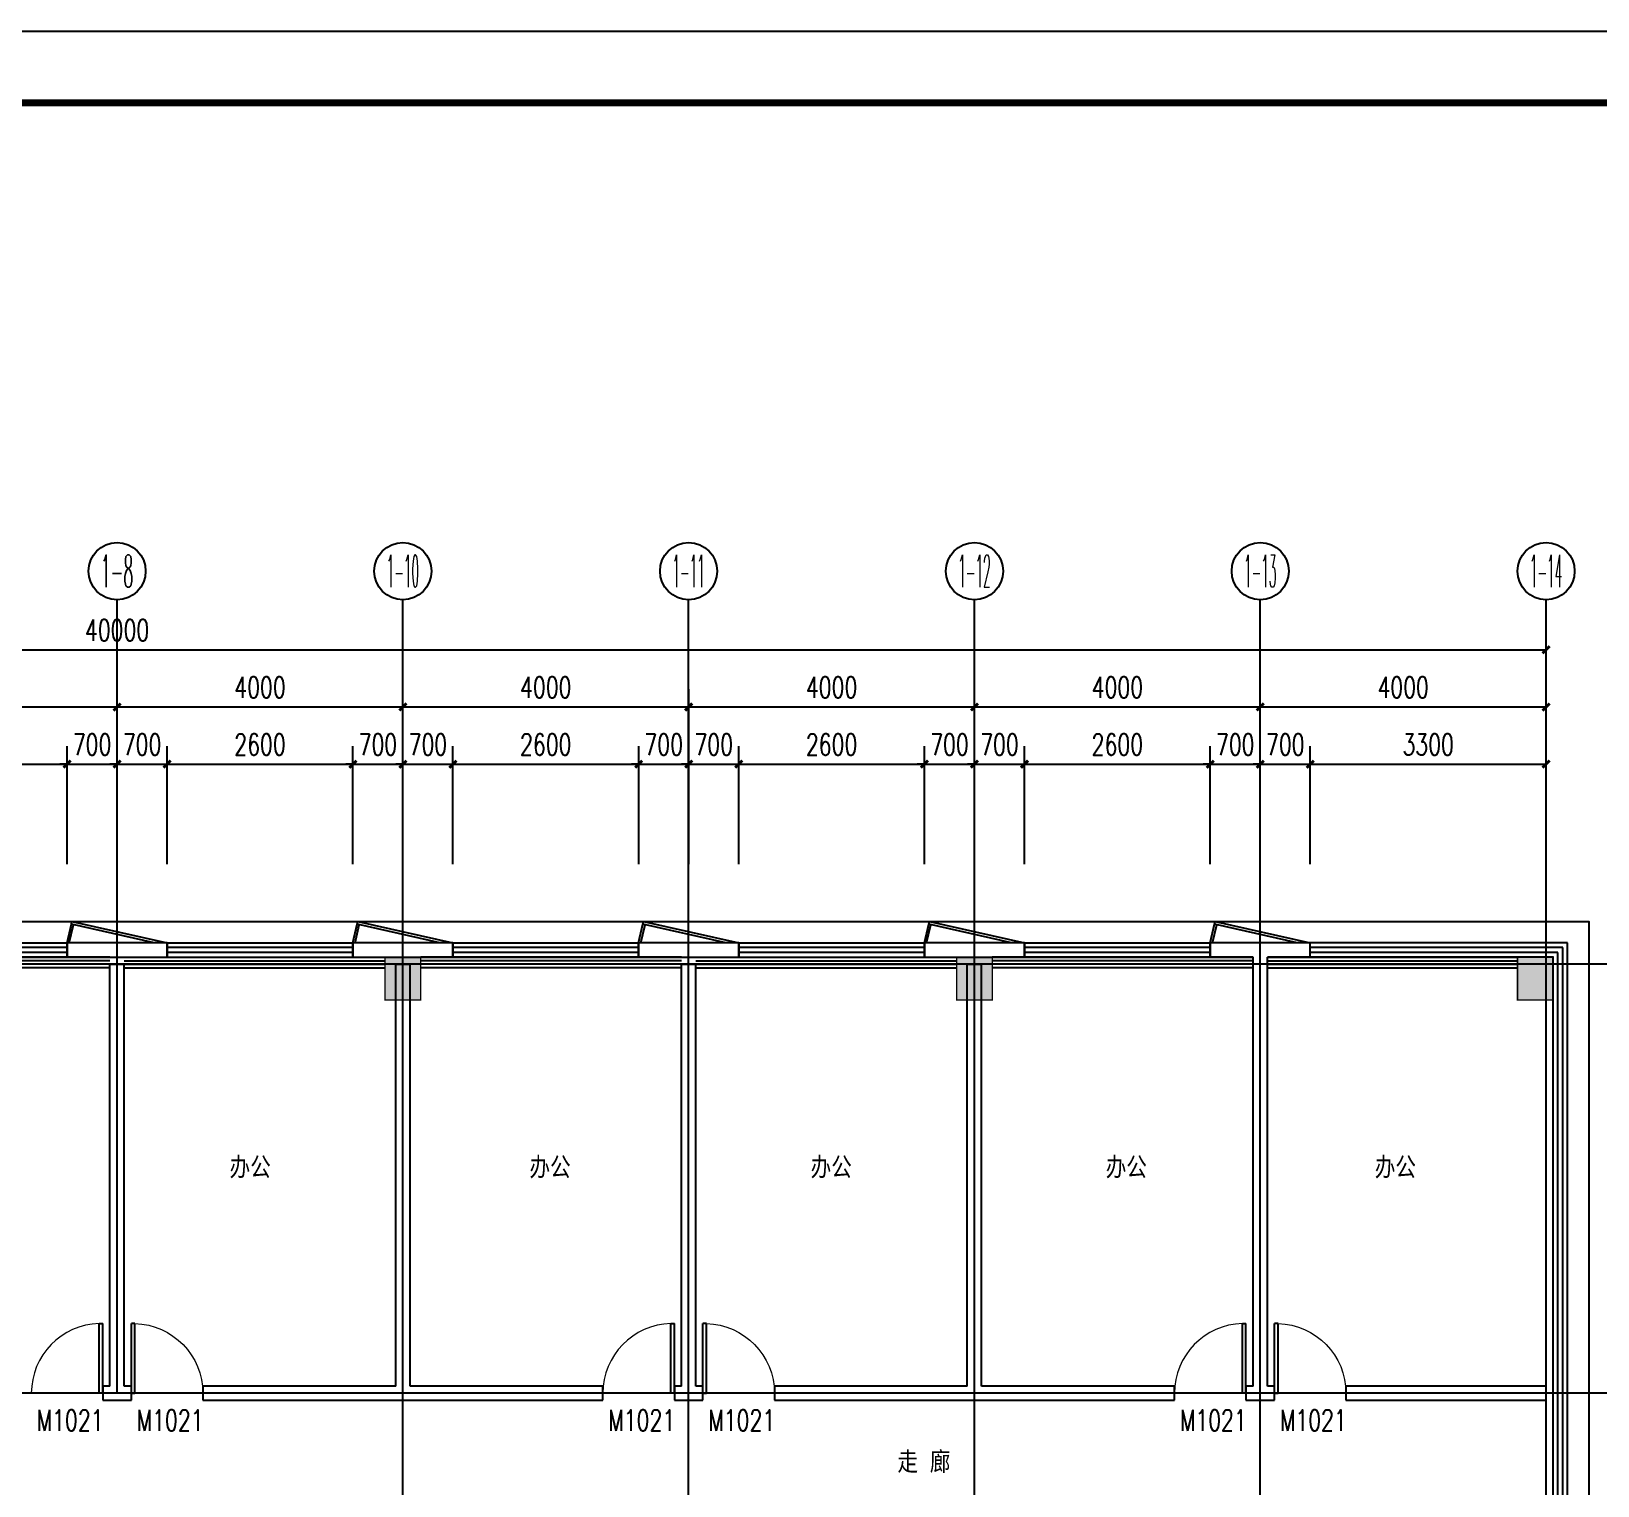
# Model space of a CAD drawing. Extents: x -6243262 to 3079315, y -2914302 to 172723.
# Drawn here: x -2351050 to -2329128, y -711695 to -691350 of the extents above; entities that cross this region are included whole.
import ezdxf
from ezdxf.enums import TextEntityAlignment as Align

# ---------------------------------------------------------------- set-up
doc = ezdxf.new("R2010")
doc.units = 0
doc.header["$LTSCALE"] = 1000
for name, color, linetype in [('0-柱网', 2, 'Continuous'), ('0-铝板', 32, 'Continuous'), ('A-FLOR-OTHER1-ON', 253, 'Continuous'), ('AXIS', 3, 'Continuous'), ('AXIS_TEXT', 7, 'Continuous'), ('CURTWALL', 4, 'Continuous'), ('DOTE', 24, 'Continuous'), ('PUB_DIM', 3, 'Continuous'), ('PUB_TEXT', 7, 'Continuous'), ('PUB_TITLE', 4, 'Continuous'), ('STAIR', 2, 'Continuous'), ('WALL', 9, 'Continuous'), ('WINDOW', 4, 'Continuous'), ('WINDOW_TEXT', 7, 'Continuous')]:
    doc.layers.add(name, color=color, linetype=linetype)
doc.styles.add('-宋体', font='', dxfattribs={"width": 0.8})
doc.styles.add('_TCH_AXIS', font='COMPLEX', dxfattribs={"bigfont": 'GBCBIG'})
doc.styles.add('_TCH_DIM_T3', font='SIMPLEX', dxfattribs={"width": 0.705882, "bigfont": 'GBCBIG'})
doc.styles.add('_TCH_WINDOW', font='SIMPLEX', dxfattribs={"height": 3.5, "bigfont": 'GBCBIG'})
doc.styles.add('COMPLEX', font='COMPLEX')
doc.styles.get('-宋体').set_extended_font_data('SimSun')
doc.dimstyles.new('_TCH_ARCH&&100', dxfattribs={"dimtxt": 297.5, "dimasz": 100, "dimexe": 250, "dimexo": 300, "dimgap": 126.25, "dimtad": 1, "dimdec": 0, "dimzin": 0, "dimdsep": 46, "dimtxsty": '_TCH_DIM_T3', "dimblk": 'ARCHTICK', "dimcen": 0.09, "dimclrt": 7, "dimazin": 2, "dimtfac": 1, "dimtdec": 0, "dimtix": 1, "dimtmove": 2, "dimatfit": 3, "dimfxl": 0, "dimtolj": 1, "dimtzin": 0, "dimarcsym": 0})

# ---------------------------------------------------------------- blocks, each defined once
blk = doc.blocks.new('1#柱网')
at = {"layer": '0-柱网'}
for points in [[(517855, 93967), (517855, 93367), (518355, 93367), (518355, 93967)], [(525855, 93967), (525855, 93367), (526355, 93367), (526355, 93967)], [(533705, 93967), (533705, 93367), (534205, 93367), (534205, 93967)]]:
    blk.add_hatch(color=0, dxfattribs=at).paths.add_polyline_path(points)
at = {"layer": '0-柱网', "color": 0, "const_width": 20}
for points in [[(517855, 93967), (517855, 93367), (518355, 93367), (518355, 93967), (517855, 93967)], [(525855, 93967), (525855, 93367), (526355, 93367), (526355, 93967), (525855, 93967)], [(533705, 93967), (533705, 93367), (534205, 93367), (534205, 93967), (533705, 93967)]]:
    blk.add_lwpolyline(points, dxfattribs=at)
blk = doc.blocks.new('A$C22252488')
at = {"layer": '0-铝板', "color": 0}
blk.add_lwpolyline([(1218, 0), (60, 261), (69, 300), (1400, 0)], dxfattribs=at)
at = {"layer": 'WINDOW', "color": 0}
for points in [[(0, 0), (60, 261)], [(31, 0), (90, 254)]]:
    blk.add_lwpolyline(points, dxfattribs=at)
blk = doc.blocks.new('01')
at = {"layer": 'A-FLOR-OTHER1-ON', "color": 0}
for points in [[(-19700, 150), (-23350, 150)], [(-19700, 0), (-23350, 0)], [(-19500, 150), (-15850, 150)], [(-19500, 0), (-15850, 0)], [(-11700, 150), (-15350, 150)], [(-11700, 0), (-15350, 0)], [(-11500, 150), (-7850, 150)], [(-11500, 0), (-7850, 0)], [(-3700, 150), (-7350, 150)], [(-3700, 0), (-7350, 0)], [(-3500, 150), (0, 150)], [(-3500, 0), (0, 0)]]:
    blk.add_lwpolyline(points, dxfattribs=at)
at = {"layer": 'STAIR', "color": 0}
for points in [[(-19700, 100), (-23350, 100)], [(-19700, 50), (-23350, 50)], [(-19500, 100), (-15850, 100)], [(-19500, 50), (-15850, 50)], [(-11700, 100), (-15350, 100)], [(-11700, 50), (-15350, 50)], [(-11500, 100), (-7850, 100)], [(-11500, 50), (-7850, 50)], [(-3700, 100), (-7350, 100)], [(-3700, 50), (-7350, 50)], [(-3500, 100), (0, 100)], [(-3500, 50), (0, 50)]]:
    blk.add_lwpolyline(points, dxfattribs=at)
blk = doc.blocks.new('_ArchTick')
at = {"color": 0, "linetype": 'ByBlock', "const_width": 0.4}
blk.add_lwpolyline([(-0.5, -0.5), (0.5, 0.5)], dxfattribs=at)
blk = doc.blocks.new('*D874')
at = {"layer": 'Defpoints', "color": 0, "transparency": 16777216}
for p in [(-2329850, -701602), (-2333150, -703302), (-2329850, -703302)]:
    blk.add_point(p, dxfattribs=at)
at = {"layer": 'PUB_DIM', "color": 0, "lineweight": -2, "transparency": 16777216}
for p, q in [((-2333150, -703002), (-2333150, -701352)), ((-2329850, -703002), (-2329850, -701352)), ((-2333150, -701602), (-2329850, -701602))]:
    blk.add_line(p, q, dxfattribs=at)
at = {"layer": 'PUB_DIM', "color": 0, "lineweight": -2, "transparency": 16777216, "xscale": 100, "yscale": 100, "zscale": 100, "rotation": 180}
blk.add_blockref('_ArchTick', (-2333150, -701602), dxfattribs=at)
at = {"layer": 'PUB_DIM', "color": 0, "lineweight": -2, "transparency": 16777216, "xscale": 100, "yscale": 100, "zscale": 100}
blk.add_blockref('_ArchTick', (-2329850, -701602), dxfattribs=at)
at = {"layer": 'PUB_DIM', "color": 7, "transparency": 16777216, "insert": (-2331500, -701327), "char_height": 297.5, "attachment_point": 5, "style": '_TCH_DIM_T3'}
blk.add_mtext('\\A1;3300', dxfattribs=at)
blk = doc.blocks.new('*D875')
at = {"layer": 'Defpoints', "color": 0, "transparency": 16777216}
for p in [(-2333150, -701602), (-2333850, -703302), (-2333150, -703302)]:
    blk.add_point(p, dxfattribs=at)
at = {"layer": 'PUB_DIM', "color": 0, "lineweight": -2, "transparency": 16777216}
for p, q in [((-2333850, -703002), (-2333850, -701352)), ((-2333150, -703002), (-2333150, -701352)), ((-2333850, -701602), (-2333950, -701602)), ((-2333850, -701602), (-2333150, -701602)), ((-2333150, -701602), (-2333050, -701602))]:
    blk.add_line(p, q, dxfattribs=at)
at = {"layer": 'PUB_DIM', "color": 0, "lineweight": -2, "transparency": 16777216, "xscale": 100, "yscale": 100, "zscale": 100}
blk.add_blockref('_ArchTick', (-2333850, -701602), dxfattribs=at)
at = {"layer": 'PUB_DIM', "color": 0, "lineweight": -2, "transparency": 16777216, "xscale": 100, "yscale": 100, "zscale": 100, "rotation": 180}
blk.add_blockref('_ArchTick', (-2333150, -701602), dxfattribs=at)
at = {"layer": 'PUB_DIM', "color": 7, "transparency": 16777216, "insert": (-2333500, -701327), "char_height": 297.5, "attachment_point": 5, "style": '_TCH_DIM_T3'}
blk.add_mtext('\\A1;700', dxfattribs=at)
blk = doc.blocks.new('*D876')
at = {"layer": 'Defpoints', "color": 0, "transparency": 16777216}
for p in [(-2333850, -701602), (-2334550, -703302), (-2333850, -703302)]:
    blk.add_point(p, dxfattribs=at)
at = {"layer": 'PUB_DIM', "color": 0, "lineweight": -2, "transparency": 16777216}
for p, q in [((-2334550, -703002), (-2334550, -701352)), ((-2333850, -703002), (-2333850, -701352)), ((-2334550, -701602), (-2334650, -701602)), ((-2334550, -701602), (-2333850, -701602)), ((-2333850, -701602), (-2333750, -701602))]:
    blk.add_line(p, q, dxfattribs=at)
at = {"layer": 'PUB_DIM', "color": 0, "lineweight": -2, "transparency": 16777216, "xscale": 100, "yscale": 100, "zscale": 100}
blk.add_blockref('_ArchTick', (-2334550, -701602), dxfattribs=at)
at = {"layer": 'PUB_DIM', "color": 0, "lineweight": -2, "transparency": 16777216, "xscale": 100, "yscale": 100, "zscale": 100, "rotation": 180}
blk.add_blockref('_ArchTick', (-2333850, -701602), dxfattribs=at)
at = {"layer": 'PUB_DIM', "color": 7, "transparency": 16777216, "insert": (-2334200, -701327), "char_height": 297.5, "attachment_point": 5, "style": '_TCH_DIM_T3'}
blk.add_mtext('\\A1;700', dxfattribs=at)
blk = doc.blocks.new('*D877')
at = {"layer": 'Defpoints', "color": 0, "transparency": 16777216}
for p in [(-2334550, -701602), (-2337150, -703302), (-2334550, -703302)]:
    blk.add_point(p, dxfattribs=at)
at = {"layer": 'PUB_DIM', "color": 0, "lineweight": -2, "transparency": 16777216}
for p, q in [((-2337150, -703002), (-2337150, -701352)), ((-2334550, -703002), (-2334550, -701352)), ((-2337150, -701602), (-2334550, -701602))]:
    blk.add_line(p, q, dxfattribs=at)
at = {"layer": 'PUB_DIM', "color": 0, "lineweight": -2, "transparency": 16777216, "xscale": 100, "yscale": 100, "zscale": 100, "rotation": 180}
blk.add_blockref('_ArchTick', (-2337150, -701602), dxfattribs=at)
at = {"layer": 'PUB_DIM', "color": 0, "lineweight": -2, "transparency": 16777216, "xscale": 100, "yscale": 100, "zscale": 100}
blk.add_blockref('_ArchTick', (-2334550, -701602), dxfattribs=at)
at = {"layer": 'PUB_DIM', "color": 7, "transparency": 16777216, "insert": (-2335850, -701327), "char_height": 297.5, "attachment_point": 5, "style": '_TCH_DIM_T3'}
blk.add_mtext('\\A1;2600', dxfattribs=at)
blk = doc.blocks.new('*D878')
at = {"layer": 'Defpoints', "color": 0, "transparency": 16777216}
for p in [(-2337150, -701602), (-2337850, -703302), (-2337150, -703302)]:
    blk.add_point(p, dxfattribs=at)
at = {"layer": 'PUB_DIM', "color": 0, "lineweight": -2, "transparency": 16777216}
for p, q in [((-2337850, -703002), (-2337850, -701352)), ((-2337150, -703002), (-2337150, -701352)), ((-2337850, -701602), (-2337950, -701602)), ((-2337850, -701602), (-2337150, -701602)), ((-2337150, -701602), (-2337050, -701602))]:
    blk.add_line(p, q, dxfattribs=at)
at = {"layer": 'PUB_DIM', "color": 0, "lineweight": -2, "transparency": 16777216, "xscale": 100, "yscale": 100, "zscale": 100}
blk.add_blockref('_ArchTick', (-2337850, -701602), dxfattribs=at)
at = {"layer": 'PUB_DIM', "color": 0, "lineweight": -2, "transparency": 16777216, "xscale": 100, "yscale": 100, "zscale": 100, "rotation": 180}
blk.add_blockref('_ArchTick', (-2337150, -701602), dxfattribs=at)
at = {"layer": 'PUB_DIM', "color": 7, "transparency": 16777216, "insert": (-2337500, -701327), "char_height": 297.5, "attachment_point": 5, "style": '_TCH_DIM_T3'}
blk.add_mtext('\\A1;700', dxfattribs=at)
blk = doc.blocks.new('*D879')
at = {"layer": 'Defpoints', "color": 0, "transparency": 16777216}
for p in [(-2337850, -701602), (-2338550, -703302), (-2337850, -703302)]:
    blk.add_point(p, dxfattribs=at)
at = {"layer": 'PUB_DIM', "color": 0, "lineweight": -2, "transparency": 16777216}
for p, q in [((-2338550, -703002), (-2338550, -701352)), ((-2337850, -703002), (-2337850, -701352)), ((-2338550, -701602), (-2338650, -701602)), ((-2338550, -701602), (-2337850, -701602)), ((-2337850, -701602), (-2337750, -701602))]:
    blk.add_line(p, q, dxfattribs=at)
at = {"layer": 'PUB_DIM', "color": 0, "lineweight": -2, "transparency": 16777216, "xscale": 100, "yscale": 100, "zscale": 100}
blk.add_blockref('_ArchTick', (-2338550, -701602), dxfattribs=at)
at = {"layer": 'PUB_DIM', "color": 0, "lineweight": -2, "transparency": 16777216, "xscale": 100, "yscale": 100, "zscale": 100, "rotation": 180}
blk.add_blockref('_ArchTick', (-2337850, -701602), dxfattribs=at)
at = {"layer": 'PUB_DIM', "color": 7, "transparency": 16777216, "insert": (-2338200, -701327), "char_height": 297.5, "attachment_point": 5, "style": '_TCH_DIM_T3'}
blk.add_mtext('\\A1;700', dxfattribs=at)
blk = doc.blocks.new('*D880')
at = {"layer": 'Defpoints', "color": 0, "transparency": 16777216}
for p in [(-2338550, -701602), (-2341150, -703302), (-2338550, -703302)]:
    blk.add_point(p, dxfattribs=at)
at = {"layer": 'PUB_DIM', "color": 0, "lineweight": -2, "transparency": 16777216}
for p, q in [((-2341150, -703002), (-2341150, -701352)), ((-2338550, -703002), (-2338550, -701352)), ((-2341150, -701602), (-2338550, -701602))]:
    blk.add_line(p, q, dxfattribs=at)
at = {"layer": 'PUB_DIM', "color": 0, "lineweight": -2, "transparency": 16777216, "xscale": 100, "yscale": 100, "zscale": 100, "rotation": 180}
blk.add_blockref('_ArchTick', (-2341150, -701602), dxfattribs=at)
at = {"layer": 'PUB_DIM', "color": 0, "lineweight": -2, "transparency": 16777216, "xscale": 100, "yscale": 100, "zscale": 100}
blk.add_blockref('_ArchTick', (-2338550, -701602), dxfattribs=at)
at = {"layer": 'PUB_DIM', "color": 7, "transparency": 16777216, "insert": (-2339850, -701327), "char_height": 297.5, "attachment_point": 5, "style": '_TCH_DIM_T3'}
blk.add_mtext('\\A1;2600', dxfattribs=at)
blk = doc.blocks.new('*D881')
at = {"layer": 'Defpoints', "color": 0, "transparency": 16777216}
for p in [(-2341150, -701602), (-2341850, -703302), (-2341150, -703302)]:
    blk.add_point(p, dxfattribs=at)
at = {"layer": 'PUB_DIM', "color": 0, "lineweight": -2, "transparency": 16777216}
for p, q in [((-2341850, -703002), (-2341850, -701352)), ((-2341150, -703002), (-2341150, -701352)), ((-2341850, -701602), (-2341950, -701602)), ((-2341850, -701602), (-2341150, -701602)), ((-2341150, -701602), (-2341050, -701602))]:
    blk.add_line(p, q, dxfattribs=at)
at = {"layer": 'PUB_DIM', "color": 0, "lineweight": -2, "transparency": 16777216, "xscale": 100, "yscale": 100, "zscale": 100}
blk.add_blockref('_ArchTick', (-2341850, -701602), dxfattribs=at)
at = {"layer": 'PUB_DIM', "color": 0, "lineweight": -2, "transparency": 16777216, "xscale": 100, "yscale": 100, "zscale": 100, "rotation": 180}
blk.add_blockref('_ArchTick', (-2341150, -701602), dxfattribs=at)
at = {"layer": 'PUB_DIM', "color": 7, "transparency": 16777216, "insert": (-2341500, -701327), "char_height": 297.5, "attachment_point": 5, "style": '_TCH_DIM_T3'}
blk.add_mtext('\\A1;700', dxfattribs=at)
blk = doc.blocks.new('*D882')
at = {"layer": 'Defpoints', "color": 0, "transparency": 16777216}
for p in [(-2341850, -701602), (-2342550, -703302), (-2341850, -703302)]:
    blk.add_point(p, dxfattribs=at)
at = {"layer": 'PUB_DIM', "color": 0, "lineweight": -2, "transparency": 16777216}
for p, q in [((-2342550, -703002), (-2342550, -701352)), ((-2341850, -703002), (-2341850, -701352)), ((-2342550, -701602), (-2342650, -701602)), ((-2342550, -701602), (-2341850, -701602)), ((-2341850, -701602), (-2341750, -701602))]:
    blk.add_line(p, q, dxfattribs=at)
at = {"layer": 'PUB_DIM', "color": 0, "lineweight": -2, "transparency": 16777216, "xscale": 100, "yscale": 100, "zscale": 100}
blk.add_blockref('_ArchTick', (-2342550, -701602), dxfattribs=at)
at = {"layer": 'PUB_DIM', "color": 0, "lineweight": -2, "transparency": 16777216, "xscale": 100, "yscale": 100, "zscale": 100, "rotation": 180}
blk.add_blockref('_ArchTick', (-2341850, -701602), dxfattribs=at)
at = {"layer": 'PUB_DIM', "color": 7, "transparency": 16777216, "insert": (-2342200, -701327), "char_height": 297.5, "attachment_point": 5, "style": '_TCH_DIM_T3'}
blk.add_mtext('\\A1;700', dxfattribs=at)
blk = doc.blocks.new('*D883')
at = {"layer": 'Defpoints', "color": 0, "transparency": 16777216}
for p in [(-2342550, -701602), (-2345150, -703302), (-2342550, -703302)]:
    blk.add_point(p, dxfattribs=at)
at = {"layer": 'PUB_DIM', "color": 0, "lineweight": -2, "transparency": 16777216}
for p, q in [((-2345150, -703002), (-2345150, -701352)), ((-2342550, -703002), (-2342550, -701352)), ((-2345150, -701602), (-2342550, -701602))]:
    blk.add_line(p, q, dxfattribs=at)
at = {"layer": 'PUB_DIM', "color": 0, "lineweight": -2, "transparency": 16777216, "xscale": 100, "yscale": 100, "zscale": 100, "rotation": 180}
blk.add_blockref('_ArchTick', (-2345150, -701602), dxfattribs=at)
at = {"layer": 'PUB_DIM', "color": 0, "lineweight": -2, "transparency": 16777216, "xscale": 100, "yscale": 100, "zscale": 100}
blk.add_blockref('_ArchTick', (-2342550, -701602), dxfattribs=at)
at = {"layer": 'PUB_DIM', "color": 7, "transparency": 16777216, "insert": (-2343850, -701327), "char_height": 297.5, "attachment_point": 5, "style": '_TCH_DIM_T3'}
blk.add_mtext('\\A1;2600', dxfattribs=at)
blk = doc.blocks.new('*D884')
at = {"layer": 'Defpoints', "color": 0, "transparency": 16777216}
for p in [(-2345150, -701602), (-2345850, -703302), (-2345150, -703302)]:
    blk.add_point(p, dxfattribs=at)
at = {"layer": 'PUB_DIM', "color": 0, "lineweight": -2, "transparency": 16777216}
for p, q in [((-2345850, -703002), (-2345850, -701352)), ((-2345150, -703002), (-2345150, -701352)), ((-2345850, -701602), (-2345950, -701602)), ((-2345850, -701602), (-2345150, -701602)), ((-2345150, -701602), (-2345050, -701602))]:
    blk.add_line(p, q, dxfattribs=at)
at = {"layer": 'PUB_DIM', "color": 0, "lineweight": -2, "transparency": 16777216, "xscale": 100, "yscale": 100, "zscale": 100}
blk.add_blockref('_ArchTick', (-2345850, -701602), dxfattribs=at)
at = {"layer": 'PUB_DIM', "color": 0, "lineweight": -2, "transparency": 16777216, "xscale": 100, "yscale": 100, "zscale": 100, "rotation": 180}
blk.add_blockref('_ArchTick', (-2345150, -701602), dxfattribs=at)
at = {"layer": 'PUB_DIM', "color": 7, "transparency": 16777216, "insert": (-2345500, -701327), "char_height": 297.5, "attachment_point": 5, "style": '_TCH_DIM_T3'}
blk.add_mtext('\\A1;700', dxfattribs=at)
blk = doc.blocks.new('*D885')
at = {"layer": 'Defpoints', "color": 0, "transparency": 16777216}
for p in [(-2345850, -701602), (-2346550, -703302), (-2345850, -703302)]:
    blk.add_point(p, dxfattribs=at)
at = {"layer": 'PUB_DIM', "color": 0, "lineweight": -2, "transparency": 16777216}
for p, q in [((-2346550, -703002), (-2346550, -701352)), ((-2345850, -703002), (-2345850, -701352)), ((-2346550, -701602), (-2346650, -701602)), ((-2346550, -701602), (-2345850, -701602)), ((-2345850, -701602), (-2345750, -701602))]:
    blk.add_line(p, q, dxfattribs=at)
at = {"layer": 'PUB_DIM', "color": 0, "lineweight": -2, "transparency": 16777216, "xscale": 100, "yscale": 100, "zscale": 100}
blk.add_blockref('_ArchTick', (-2346550, -701602), dxfattribs=at)
at = {"layer": 'PUB_DIM', "color": 0, "lineweight": -2, "transparency": 16777216, "xscale": 100, "yscale": 100, "zscale": 100, "rotation": 180}
blk.add_blockref('_ArchTick', (-2345850, -701602), dxfattribs=at)
at = {"layer": 'PUB_DIM', "color": 7, "transparency": 16777216, "insert": (-2346200, -701327), "char_height": 297.5, "attachment_point": 5, "style": '_TCH_DIM_T3'}
blk.add_mtext('\\A1;700', dxfattribs=at)
blk = doc.blocks.new('*D886')
at = {"layer": 'Defpoints', "color": 0, "transparency": 16777216}
for p in [(-2346550, -701602), (-2349150, -703302), (-2346550, -703302)]:
    blk.add_point(p, dxfattribs=at)
at = {"layer": 'PUB_DIM', "color": 0, "lineweight": -2, "transparency": 16777216}
for p, q in [((-2349150, -703002), (-2349150, -701352)), ((-2346550, -703002), (-2346550, -701352)), ((-2349150, -701602), (-2346550, -701602))]:
    blk.add_line(p, q, dxfattribs=at)
at = {"layer": 'PUB_DIM', "color": 0, "lineweight": -2, "transparency": 16777216, "xscale": 100, "yscale": 100, "zscale": 100, "rotation": 180}
blk.add_blockref('_ArchTick', (-2349150, -701602), dxfattribs=at)
at = {"layer": 'PUB_DIM', "color": 0, "lineweight": -2, "transparency": 16777216, "xscale": 100, "yscale": 100, "zscale": 100}
blk.add_blockref('_ArchTick', (-2346550, -701602), dxfattribs=at)
at = {"layer": 'PUB_DIM', "color": 7, "transparency": 16777216, "insert": (-2347850, -701327), "char_height": 297.5, "attachment_point": 5, "style": '_TCH_DIM_T3'}
blk.add_mtext('\\A1;2600', dxfattribs=at)
blk = doc.blocks.new('*D887')
at = {"layer": 'Defpoints', "color": 0, "transparency": 16777216}
for p in [(-2349150, -701602), (-2349850, -703302), (-2349150, -703302)]:
    blk.add_point(p, dxfattribs=at)
at = {"layer": 'PUB_DIM', "color": 0, "lineweight": -2, "transparency": 16777216}
for p, q in [((-2349850, -703002), (-2349850, -701352)), ((-2349150, -703002), (-2349150, -701352)), ((-2349850, -701602), (-2349950, -701602)), ((-2349850, -701602), (-2349150, -701602)), ((-2349150, -701602), (-2349050, -701602))]:
    blk.add_line(p, q, dxfattribs=at)
at = {"layer": 'PUB_DIM', "color": 0, "lineweight": -2, "transparency": 16777216, "xscale": 100, "yscale": 100, "zscale": 100}
blk.add_blockref('_ArchTick', (-2349850, -701602), dxfattribs=at)
at = {"layer": 'PUB_DIM', "color": 0, "lineweight": -2, "transparency": 16777216, "xscale": 100, "yscale": 100, "zscale": 100, "rotation": 180}
blk.add_blockref('_ArchTick', (-2349150, -701602), dxfattribs=at)
at = {"layer": 'PUB_DIM', "color": 7, "transparency": 16777216, "insert": (-2349500, -701327), "char_height": 297.5, "attachment_point": 5, "style": '_TCH_DIM_T3'}
blk.add_mtext('\\A1;700', dxfattribs=at)
blk = doc.blocks.new('*D888')
at = {"layer": 'Defpoints', "color": 0, "transparency": 16777216}
for p in [(-2349850, -701602), (-2350550, -703302), (-2349850, -703302)]:
    blk.add_point(p, dxfattribs=at)
at = {"layer": 'PUB_DIM', "color": 0, "lineweight": -2, "transparency": 16777216}
for p, q in [((-2350550, -703002), (-2350550, -701352)), ((-2349850, -703002), (-2349850, -701352)), ((-2350550, -701602), (-2350650, -701602)), ((-2350550, -701602), (-2349850, -701602)), ((-2349850, -701602), (-2349750, -701602))]:
    blk.add_line(p, q, dxfattribs=at)
at = {"layer": 'PUB_DIM', "color": 0, "lineweight": -2, "transparency": 16777216, "xscale": 100, "yscale": 100, "zscale": 100}
blk.add_blockref('_ArchTick', (-2350550, -701602), dxfattribs=at)
at = {"layer": 'PUB_DIM', "color": 0, "lineweight": -2, "transparency": 16777216, "xscale": 100, "yscale": 100, "zscale": 100, "rotation": 180}
blk.add_blockref('_ArchTick', (-2349850, -701602), dxfattribs=at)
at = {"layer": 'PUB_DIM', "color": 7, "transparency": 16777216, "insert": (-2350200, -701327), "char_height": 297.5, "attachment_point": 5, "style": '_TCH_DIM_T3'}
blk.add_mtext('\\A1;700', dxfattribs=at)
blk = doc.blocks.new('*D889')
at = {"layer": 'Defpoints', "color": 0, "transparency": 16777216}
for p in [(-2350550, -701602), (-2353150, -703302), (-2350550, -703302)]:
    blk.add_point(p, dxfattribs=at)
at = {"layer": 'PUB_DIM', "color": 0, "lineweight": -2, "transparency": 16777216}
for p, q in [((-2353150, -703002), (-2353150, -701352)), ((-2350550, -703002), (-2350550, -701352)), ((-2353150, -701602), (-2350550, -701602))]:
    blk.add_line(p, q, dxfattribs=at)
at = {"layer": 'PUB_DIM', "color": 0, "lineweight": -2, "transparency": 16777216, "xscale": 100, "yscale": 100, "zscale": 100, "rotation": 180}
blk.add_blockref('_ArchTick', (-2353150, -701602), dxfattribs=at)
at = {"layer": 'PUB_DIM', "color": 0, "lineweight": -2, "transparency": 16777216, "xscale": 100, "yscale": 100, "zscale": 100}
blk.add_blockref('_ArchTick', (-2350550, -701602), dxfattribs=at)
at = {"layer": 'PUB_DIM', "color": 7, "transparency": 16777216, "insert": (-2351850, -701327), "char_height": 297.5, "attachment_point": 5, "style": '_TCH_DIM_T3'}
blk.add_mtext('\\A1;2600', dxfattribs=at)
blk = doc.blocks.new('*D1258')
at = {"layer": 'AXIS', "color": 0, "lineweight": -2, "transparency": 16777216}
for p, q in [((-2333850, -703002), (-2333850, -700552)), ((-2329850, -703002), (-2329850, -700552)), ((-2333850, -700802), (-2329850, -700802))]:
    blk.add_line(p, q, dxfattribs=at)
at = {"layer": 'Defpoints', "color": 0, "transparency": 16777216}
for p in [(-2329850, -700802), (-2333850, -703302), (-2329850, -703302)]:
    blk.add_point(p, dxfattribs=at)
at = {"layer": 'AXIS', "color": 0, "lineweight": -2, "transparency": 16777216, "xscale": 100, "yscale": 100, "zscale": 100, "rotation": 180}
blk.add_blockref('_ArchTick', (-2333850, -700802), dxfattribs=at)
at = {"layer": 'AXIS', "color": 0, "lineweight": -2, "transparency": 16777216, "xscale": 100, "yscale": 100, "zscale": 100}
blk.add_blockref('_ArchTick', (-2329850, -700802), dxfattribs=at)
at = {"layer": 'AXIS', "color": 7, "transparency": 16777216, "insert": (-2331850, -700527), "char_height": 297.5, "attachment_point": 5, "style": '_TCH_DIM_T3'}
blk.add_mtext('\\A1;4000', dxfattribs=at)
blk = doc.blocks.new('*D1259')
at = {"layer": 'AXIS', "color": 0, "lineweight": -2, "transparency": 16777216}
for p, q in [((-2337850, -703002), (-2337850, -700552)), ((-2333850, -703002), (-2333850, -700552)), ((-2337850, -700802), (-2333850, -700802))]:
    blk.add_line(p, q, dxfattribs=at)
at = {"layer": 'Defpoints', "color": 0, "transparency": 16777216}
for p in [(-2333850, -700802), (-2337850, -703302), (-2333850, -703302)]:
    blk.add_point(p, dxfattribs=at)
at = {"layer": 'AXIS', "color": 0, "lineweight": -2, "transparency": 16777216, "xscale": 100, "yscale": 100, "zscale": 100, "rotation": 180}
blk.add_blockref('_ArchTick', (-2337850, -700802), dxfattribs=at)
at = {"layer": 'AXIS', "color": 0, "lineweight": -2, "transparency": 16777216, "xscale": 100, "yscale": 100, "zscale": 100}
blk.add_blockref('_ArchTick', (-2333850, -700802), dxfattribs=at)
at = {"layer": 'AXIS', "color": 7, "transparency": 16777216, "insert": (-2335850, -700527), "char_height": 297.5, "attachment_point": 5, "style": '_TCH_DIM_T3'}
blk.add_mtext('\\A1;4000', dxfattribs=at)
blk = doc.blocks.new('*D1260')
at = {"layer": 'AXIS', "color": 0, "lineweight": -2, "transparency": 16777216}
for p, q in [((-2341850, -703002), (-2341850, -700552)), ((-2337850, -703002), (-2337850, -700552)), ((-2341850, -700802), (-2337850, -700802))]:
    blk.add_line(p, q, dxfattribs=at)
at = {"layer": 'Defpoints', "color": 0, "transparency": 16777216}
for p in [(-2337850, -700802), (-2341850, -703302), (-2337850, -703302)]:
    blk.add_point(p, dxfattribs=at)
at = {"layer": 'AXIS', "color": 0, "lineweight": -2, "transparency": 16777216, "xscale": 100, "yscale": 100, "zscale": 100, "rotation": 180}
blk.add_blockref('_ArchTick', (-2341850, -700802), dxfattribs=at)
at = {"layer": 'AXIS', "color": 0, "lineweight": -2, "transparency": 16777216, "xscale": 100, "yscale": 100, "zscale": 100}
blk.add_blockref('_ArchTick', (-2337850, -700802), dxfattribs=at)
at = {"layer": 'AXIS', "color": 7, "transparency": 16777216, "insert": (-2339850, -700527), "char_height": 297.5, "attachment_point": 5, "style": '_TCH_DIM_T3'}
blk.add_mtext('\\A1;4000', dxfattribs=at)
blk = doc.blocks.new('*D1261')
at = {"layer": 'AXIS', "color": 0, "lineweight": -2, "transparency": 16777216}
for p, q in [((-2345850, -703002), (-2345850, -700552)), ((-2341850, -703002), (-2341850, -700552)), ((-2345850, -700802), (-2341850, -700802))]:
    blk.add_line(p, q, dxfattribs=at)
at = {"layer": 'Defpoints', "color": 0, "transparency": 16777216}
for p in [(-2341850, -700802), (-2345850, -703302), (-2341850, -703302)]:
    blk.add_point(p, dxfattribs=at)
at = {"layer": 'AXIS', "color": 0, "lineweight": -2, "transparency": 16777216, "xscale": 100, "yscale": 100, "zscale": 100, "rotation": 180}
blk.add_blockref('_ArchTick', (-2345850, -700802), dxfattribs=at)
at = {"layer": 'AXIS', "color": 0, "lineweight": -2, "transparency": 16777216, "xscale": 100, "yscale": 100, "zscale": 100}
blk.add_blockref('_ArchTick', (-2341850, -700802), dxfattribs=at)
at = {"layer": 'AXIS', "color": 7, "transparency": 16777216, "insert": (-2343850, -700527), "char_height": 297.5, "attachment_point": 5, "style": '_TCH_DIM_T3'}
blk.add_mtext('\\A1;4000', dxfattribs=at)
blk = doc.blocks.new('*D1262')
at = {"layer": 'AXIS', "color": 0, "lineweight": -2, "transparency": 16777216}
for p, q in [((-2349850, -703002), (-2349850, -700552)), ((-2345850, -703002), (-2345850, -700552)), ((-2349850, -700802), (-2345850, -700802))]:
    blk.add_line(p, q, dxfattribs=at)
at = {"layer": 'Defpoints', "color": 0, "transparency": 16777216}
for p in [(-2345850, -700802), (-2349850, -703302), (-2345850, -703302)]:
    blk.add_point(p, dxfattribs=at)
at = {"layer": 'AXIS', "color": 0, "lineweight": -2, "transparency": 16777216, "xscale": 100, "yscale": 100, "zscale": 100, "rotation": 180}
blk.add_blockref('_ArchTick', (-2349850, -700802), dxfattribs=at)
at = {"layer": 'AXIS', "color": 0, "lineweight": -2, "transparency": 16777216, "xscale": 100, "yscale": 100, "zscale": 100}
blk.add_blockref('_ArchTick', (-2345850, -700802), dxfattribs=at)
at = {"layer": 'AXIS', "color": 7, "transparency": 16777216, "insert": (-2347850, -700527), "char_height": 297.5, "attachment_point": 5, "style": '_TCH_DIM_T3'}
blk.add_mtext('\\A1;4000', dxfattribs=at)
blk = doc.blocks.new('*D1263')
at = {"layer": 'AXIS', "color": 0, "lineweight": -2, "transparency": 16777216}
for p, q in [((-2353850, -703002), (-2353850, -700552)), ((-2349850, -703002), (-2349850, -700552)), ((-2353850, -700802), (-2349850, -700802))]:
    blk.add_line(p, q, dxfattribs=at)
at = {"layer": 'Defpoints', "color": 0, "transparency": 16777216}
for p in [(-2349850, -700802), (-2353850, -703302), (-2349850, -703302)]:
    blk.add_point(p, dxfattribs=at)
at = {"layer": 'AXIS', "color": 0, "lineweight": -2, "transparency": 16777216, "xscale": 100, "yscale": 100, "zscale": 100, "rotation": 180}
blk.add_blockref('_ArchTick', (-2353850, -700802), dxfattribs=at)
at = {"layer": 'AXIS', "color": 0, "lineweight": -2, "transparency": 16777216, "xscale": 100, "yscale": 100, "zscale": 100}
blk.add_blockref('_ArchTick', (-2349850, -700802), dxfattribs=at)
at = {"layer": 'AXIS', "color": 7, "transparency": 16777216, "insert": (-2351850, -700527), "char_height": 297.5, "attachment_point": 5, "style": '_TCH_DIM_T3'}
blk.add_mtext('\\A1;4000', dxfattribs=at)
blk = doc.blocks.new('*D1268')
at = {"layer": 'AXIS', "color": 0, "lineweight": -2, "transparency": 16777216}
for p, q in [((-2369850, -703002), (-2369850, -699752)), ((-2329850, -703002), (-2329850, -699752)), ((-2369850, -700002), (-2329850, -700002))]:
    blk.add_line(p, q, dxfattribs=at)
at = {"layer": 'Defpoints', "color": 0, "transparency": 16777216}
for p in [(-2329850, -700002), (-2369850, -703302), (-2329850, -703302)]:
    blk.add_point(p, dxfattribs=at)
at = {"layer": 'AXIS', "color": 0, "lineweight": -2, "transparency": 16777216, "xscale": 100, "yscale": 100, "zscale": 100, "rotation": 180}
blk.add_blockref('_ArchTick', (-2369850, -700002), dxfattribs=at)
at = {"layer": 'AXIS', "color": 0, "lineweight": -2, "transparency": 16777216, "xscale": 100, "yscale": 100, "zscale": 100}
blk.add_blockref('_ArchTick', (-2329850, -700002), dxfattribs=at)
at = {"layer": 'AXIS', "color": 7, "transparency": 16777216, "insert": (-2349850, -699727), "char_height": 297.5, "attachment_point": 5, "style": '_TCH_DIM_T3'}
blk.add_mtext('\\A1;40000', dxfattribs=at)
blk = doc.blocks.new('$DorLib2D$00000001')
at = {"color": 0}
for p, q in [((0.45, 0.975), (0.5, 0.975)), ((0.45, 0), (0.45, 0.975)), ((0.5, 0), (0.5, 0.975)), ((0.5, 0), (0.45, 0))]:
    blk.add_line(p, q, dxfattribs=at)
at = {"color": 0, "lineweight": 13}
blk.add_arc((0.475, 0), 0.975, 91.4693, 180, dxfattribs=at)
blk = doc.blocks.new('_AXISO')
at = {"color": 0}
blk.add_circle((0, 0), 0.5, dxfattribs=at)
at = {"layer": 'AXIS_TEXT', "color": 0, "style": 'COMPLEX', "width": 1.041667}
blk.add_attdef('A', text='', height=0.56, dxfattribs=at).set_placement((-0.25, -0.28), (0.25, -0.28), align=Align.FIT)
blk = doc.blocks.new('$WINLIB2D$00000001')
at = {"color": 0}
for points in [[(-0.5, 0.5), (-0.5, -0.5)], [(-0.5, 0.5), (0.5, 0.5)], [(0.5, -0.5), (0.5, 0.5)], [(0.5, 0.1667), (-0.5, 0.1667)], [(0.5, -0.1667), (-0.5, -0.1667)], [(-0.5, -0.5), (0.5, -0.5)]]:
    blk.add_lwpolyline(points, dxfattribs=at)

msp = doc.modelspace()

# ---------------------------------------------------------------- linework, layer by layer
at = {"layer": '0-铝板'}
msp.add_lwpolyline([(-2364750.4, -703801.6), (-2329250.4, -703801.6), (-2329250.4, -712301.6)], dxfattribs=at)
at = {"layer": 'AXIS'}
for p, q in [((-2349850.4, -703301.6), (-2349850.4, -699301.6)), ((-2345850.4, -703301.6), (-2345850.4, -699301.6)), ((-2341850.4, -703301.6), (-2341850.4, -699301.6)), ((-2337850.4, -703301.6), (-2337850.4, -699301.6)), ((-2333850.4, -703301.6), (-2333850.4, -699301.6)), ((-2329850.4, -703301.6), (-2329850.4, -699301.6))]:
    msp.add_line(p, q, dxfattribs=at)
at = {"layer": 'CURTWALL'}
for p, q in [((-2329550.4, -704101.6), (-2333150.4, -704101.6)), ((-2329550.4, -712301.6), (-2329550.4, -704101.6)), ((-2329617, -704168.2), (-2333150.4, -704168.2)), ((-2329683.7, -704234.9), (-2333150.4, -704234.9)), ((-2329750.4, -704301.6), (-2333150.4, -704301.6)), ((-2329750.4, -712301.6), (-2329750.4, -704301.6)), ((-2329683.7, -712301.6), (-2329683.7, -704234.9)), ((-2329617, -712301.6), (-2329617, -704168.2))]:
    msp.add_line(p, q, dxfattribs=at)
at = {"layer": 'DOTE'}
for p, q in [((-2349850.4, -710401.6), (-2349850.4, -703301.6)), ((-2345850.4, -721001.6), (-2345850.4, -703301.6)), ((-2341850.4, -721001.6), (-2341850.4, -703301.6)), ((-2337850.4, -721001.6), (-2337850.4, -703301.6)), ((-2333850.4, -721001.6), (-2333850.4, -703301.6)), ((-2329850.4, -721001.6), (-2329850.4, -703301.6)), ((-2328750.4, -704401.6), (-2370950.4, -704401.6)), ((-2328750.4, -710401.6), (-2370950.4, -710401.6))]:
    msp.add_line(p, q, dxfattribs=at)
at = {"layer": 'PUB_TITLE'}
msp.add_lwpolyline([(-2377382.9, -733350.5), (-2317982.9, -733350.5), (-2317982.9, -691350.5), (-2377382.9, -691350.5)], close=True, dxfattribs=at)
at = {"layer": 'PUB_TITLE', "const_width": 100}
msp.add_lwpolyline([(-2375882.9, -732350.5), (-2318982.9, -732350.5), (-2318982.9, -692350.5), (-2375882.9, -692350.5)], close=True, dxfattribs=at)
at = {"layer": 'WALL'}
for p, q in [((-2349150.4, -704101.6), (-2350550.4, -704101.6)), ((-2350550.4, -704101.6), (-2350550.4, -704301.6)), ((-2349150.4, -704301.6), (-2349150.4, -704101.6)), ((-2345150.4, -704101.6), (-2346550.4, -704101.6)), ((-2346550.4, -704101.6), (-2346550.4, -704301.6)), ((-2345150.4, -704301.6), (-2345150.4, -704101.6)), ((-2341150.4, -704101.6), (-2342550.4, -704101.6)), ((-2342550.4, -704101.6), (-2342550.4, -704301.6)), ((-2341150.4, -704301.6), (-2341150.4, -704101.6)), ((-2337150.4, -704101.6), (-2338550.4, -704101.6)), ((-2338550.4, -704101.6), (-2338550.4, -704301.6)), ((-2337150.4, -704301.6), (-2337150.4, -704101.6)), ((-2333850.4, -704101.6), (-2334550.4, -704101.6)), ((-2334550.4, -704101.6), (-2334550.4, -704301.6)), ((-2333150.4, -704101.6), (-2333850.4, -704101.6)), ((-2333150.4, -704301.6), (-2333150.4, -704101.6)), ((-2350550.4, -704301.6), (-2349150.4, -704301.6)), ((-2346550.4, -704301.6), (-2345150.4, -704301.6)), ((-2342550.4, -704301.6), (-2341150.4, -704301.6)), ((-2338550.4, -704301.6), (-2337150.4, -704301.6)), ((-2334550.4, -704301.6), (-2333950.4, -704301.6)), ((-2333950.4, -710301.6), (-2333950.4, -704301.6)), ((-2333150.4, -704301.6), (-2333750.4, -704301.6)), ((-2333750.4, -710301.6), (-2333750.4, -704301.6)), ((-2349950.4, -710301.6), (-2349950.4, -704401.6)), ((-2349950.4, -704401.6), (-2349750.4, -704401.6)), ((-2349750.4, -710301.6), (-2349750.4, -704401.6)), ((-2345950.4, -710301.6), (-2345950.4, -704401.6)), ((-2345950.4, -704401.6), (-2345750.4, -704401.6)), ((-2345750.4, -710301.6), (-2345750.4, -704401.6)), ((-2341950.4, -710301.6), (-2341950.4, -704401.6)), ((-2341950.4, -704401.6), (-2341750.4, -704401.6)), ((-2341750.4, -710301.6), (-2341750.4, -704401.6)), ((-2337950.4, -710301.6), (-2337950.4, -704401.6)), ((-2337950.4, -704401.6), (-2337750.4, -704401.6)), ((-2337750.4, -710301.6), (-2337750.4, -704401.6)), ((-2349950.4, -710301.6), (-2350050.4, -710301.6)), ((-2350050.4, -710301.6), (-2350050.4, -710501.6)), ((-2350050.4, -710501.6), (-2349850.4, -710501.6)), ((-2349850.4, -710501.6), (-2349650.4, -710501.6)), ((-2349650.4, -710301.6), (-2349750.4, -710301.6)), ((-2349650.4, -710501.6), (-2349650.4, -710301.6)), ((-2345950.4, -710301.6), (-2348650.4, -710301.6)), ((-2348650.4, -710301.6), (-2348650.4, -710501.6)), ((-2348650.4, -710501.6), (-2345850.4, -710501.6)), ((-2345850.4, -710501.6), (-2343050.4, -710501.6)), ((-2343050.4, -710301.6), (-2345750.4, -710301.6)), ((-2343050.4, -710501.6), (-2343050.4, -710301.6)), ((-2341950.4, -710301.6), (-2342050.4, -710301.6)), ((-2342050.4, -710301.6), (-2342050.4, -710501.6)), ((-2342050.4, -710501.6), (-2341850.4, -710501.6)), ((-2341850.4, -710501.6), (-2341650.4, -710501.6)), ((-2341650.4, -710301.6), (-2341750.4, -710301.6)), ((-2341650.4, -710501.6), (-2341650.4, -710301.6)), ((-2337950.4, -710301.6), (-2340650.4, -710301.6)), ((-2340650.4, -710301.6), (-2340650.4, -710501.6)), ((-2340650.4, -710501.6), (-2337850.4, -710501.6)), ((-2337850.4, -710501.6), (-2335050.4, -710501.6)), ((-2335050.4, -710301.6), (-2337750.4, -710301.6)), ((-2335050.4, -710501.6), (-2335050.4, -710301.6)), ((-2333950.4, -710301.6), (-2334050.4, -710301.6)), ((-2334050.4, -710301.6), (-2334050.4, -710501.6)), ((-2334050.4, -710501.6), (-2333850.4, -710501.6)), ((-2333850.4, -710501.6), (-2333650.4, -710501.6)), ((-2333650.4, -710301.6), (-2333750.4, -710301.6)), ((-2333650.4, -710501.6), (-2333650.4, -710301.6)), ((-2329850.4, -710301.6), (-2332650.4, -710301.6)), ((-2332650.4, -710301.6), (-2332650.4, -710501.6)), ((-2332650.4, -710501.6), (-2329850.4, -710501.6)), ((-2329850.4, -710501.6), (-2329850.4, -710301.6))]:
    msp.add_line(p, q, dxfattribs=at)

# ---------------------------------------------------------------- block references
at = {"color": 8}
msp.add_blockref('01', (-2330250.4, -704451.6), dxfattribs=at)
at = {"layer": '0-柱网'}
msp.add_blockref('1#柱网', (-2863955.4, -798268.8), dxfattribs=at)
at = {"layer": '0-铝板', "color": 8}
for p in [(-2350550.4, -704101.6), (-2346550.4, -704101.6), (-2342550.4, -704101.6), (-2338550.4, -704101.6), (-2334550.4, -704101.6)]:
    msp.add_blockref('A$C22252488', p, dxfattribs=at)
at = {"layer": 'AXIS'}
ref = msp.add_blockref('_AXISO', (-2349850.4, -698901.6), dxfattribs=dict(at, xscale=800, yscale=800, zscale=800))
ref.add_attrib('A', '1-8', dxfattribs={"layer": 'AXIS_TEXT', "height": 452.55, "style": '_TCH_AXIS', "width": 0.381818}).set_placement((-2350076.7, -699127.8), (-2349624.1, -699127.8), align=Align.FIT)
ref = msp.add_blockref('_AXISO', (-2345850.4, -698901.6), dxfattribs=dict(at, xscale=800, yscale=800, zscale=800))
ref.add_attrib('A', '1-10', dxfattribs={"layer": 'AXIS_TEXT', "height": 452.55, "style": '_TCH_AXIS', "width": 0.3}).set_placement((-2346076.7, -699127.8), (-2345624.1, -699127.8), align=Align.FIT)
ref = msp.add_blockref('_AXISO', (-2341850.4, -698901.6), dxfattribs=dict(at, xscale=800, yscale=800, zscale=800))
ref.add_attrib('A', '1-11', dxfattribs={"layer": 'AXIS_TEXT', "height": 452.55, "style": '_TCH_AXIS', "width": 0.323077}).set_placement((-2342076.7, -699127.8), (-2341624.1, -699127.8), align=Align.FIT)
ref = msp.add_blockref('_AXISO', (-2337850.4, -698901.6), dxfattribs=dict(at, xscale=800, yscale=800, zscale=800))
ref.add_attrib('A', '1-12', dxfattribs={"layer": 'AXIS_TEXT', "height": 452.55, "style": '_TCH_AXIS', "width": 0.3}).set_placement((-2338076.7, -699127.8), (-2337624.1, -699127.8), align=Align.FIT)
ref = msp.add_blockref('_AXISO', (-2333850.4, -698901.6), dxfattribs=dict(at, xscale=800, yscale=800, zscale=800))
ref.add_attrib('A', '1-13', dxfattribs={"layer": 'AXIS_TEXT', "height": 452.55, "style": '_TCH_AXIS', "width": 0.3}).set_placement((-2334076.7, -699127.8), (-2333624.1, -699127.8), align=Align.FIT)
ref = msp.add_blockref('_AXISO', (-2329850.4, -698901.6), dxfattribs=dict(at, xscale=800, yscale=800, zscale=800))
ref.add_attrib('A', '1-14', dxfattribs={"layer": 'AXIS_TEXT', "height": 452.55, "style": '_TCH_AXIS', "width": 0.291667}).set_placement((-2330076.7, -699127.8), (-2329624.1, -699127.8), align=Align.FIT)
at = {"layer": 'WINDOW', "xscale": -2600, "yscale": -200, "zscale": -2600, "rotation": 180}
for p in [(-2351850.4, -704201.6), (-2347850.4, -704201.6), (-2343850.4, -704201.6), (-2339850.4, -704201.6), (-2335850.4, -704201.6)]:
    msp.add_blockref('$WINLIB2D$00000001', p, dxfattribs=at)
at = {"layer": 'WINDOW'}
ref = msp.add_blockref('$DorLib2D$00000001', (-2350550.4, -710401.6), dxfattribs=dict(at, xscale=-1000, yscale=-1000, zscale=-1000, rotation=180))
ref.add_attrib('A', 'M1021', (-2350975.4, -710930.2), dxfattribs={"layer": 'WINDOW_TEXT', "height": 297.5, "style": '_TCH_WINDOW', "width": 0.705882})
ref = msp.add_blockref('$DorLib2D$00000001', (-2349150.4, -710401.6), dxfattribs=dict(at, xscale=1000, yscale=-1000, zscale=1000, rotation=180))
ref.add_attrib('A', 'M1021', (-2349575.4, -710930.2), dxfattribs={"layer": 'WINDOW_TEXT', "height": 297.5, "style": '_TCH_WINDOW', "width": 0.705882})
ref = msp.add_blockref('$DorLib2D$00000001', (-2342550.4, -710401.6), dxfattribs=dict(at, xscale=-1000, yscale=-1000, zscale=-1000, rotation=180))
ref.add_attrib('A', 'M1021', (-2342975.4, -710930.2), dxfattribs={"layer": 'WINDOW_TEXT', "height": 297.5, "style": '_TCH_WINDOW', "width": 0.705882})
ref = msp.add_blockref('$DorLib2D$00000001', (-2341150.4, -710401.6), dxfattribs=dict(at, xscale=1000, yscale=-1000, zscale=1000, rotation=180))
ref.add_attrib('A', 'M1021', (-2341575.4, -710930.2), dxfattribs={"layer": 'WINDOW_TEXT', "height": 297.5, "style": '_TCH_WINDOW', "width": 0.705882})
ref = msp.add_blockref('$DorLib2D$00000001', (-2334550.4, -710401.6), dxfattribs=dict(at, xscale=-1000, yscale=-1000, zscale=-1000, rotation=180))
ref.add_attrib('A', 'M1021', (-2334975.4, -710930.2), dxfattribs={"layer": 'WINDOW_TEXT', "height": 297.5, "style": '_TCH_WINDOW', "width": 0.705882})
ref = msp.add_blockref('$DorLib2D$00000001', (-2333150.4, -710401.6), dxfattribs=dict(at, xscale=1000, yscale=-1000, zscale=1000, rotation=180))
ref.add_attrib('A', 'M1021', (-2333575.4, -710930.2), dxfattribs={"layer": 'WINDOW_TEXT', "height": 297.5, "style": '_TCH_WINDOW', "width": 0.705882})

# ---------------------------------------------------------------- texts
at = {"layer": 'PUB_TEXT', "style": '-宋体', "width": 0.8}
for s, height, p in [('办公', 264.35, (-2348275.6, -707367)), ('办公', 264.35, (-2344078.2, -707367)), ('办公', 264.35, (-2340143.6, -707367)), ('办公', 264.35, (-2336013, -707367)), ('办公', 264.35, (-2332247.3, -707367)), ('走', 264.3, (-2338928.1, -711487.7)), ('廊', 264.3, (-2338474.5, -711487.7))]:
    msp.add_text(s, height=height, dxfattribs=at).set_placement(p)

# ---------------------------------------------------------------- dimensions: what is measured, and where the dimension line sits
at = {"layer": 'AXIS'}
for p1, p2, distance, picture, middle in [((-2369850.4, -703301.6), (-2329850.4, -703301.6), 3300, '*D1268', (-2349850.4, -699726.6)), ((-2353850.4, -703301.6), (-2349850.4, -703301.6), 2500, '*D1263', (-2351850.4, -700526.6)), ((-2349850.4, -703301.6), (-2345850.4, -703301.6), 2500, '*D1262', (-2347850.4, -700526.6)), ((-2345850.4, -703301.6), (-2341850.4, -703301.6), 2500, '*D1261', (-2343850.4, -700526.6)), ((-2341850.4, -703301.6), (-2337850.4, -703301.6), 2500, '*D1260', (-2339850.4, -700526.6)), ((-2337850.4, -703301.6), (-2333850.4, -703301.6), 2500, '*D1259', (-2335850.4, -700526.6)), ((-2333850.4, -703301.6), (-2329850.4, -703301.6), 2500, '*D1258', (-2331850.4, -700526.6))]:
    dim = msp.add_aligned_dim(p1=p1, p2=p2, distance=distance, dimstyle='_TCH_ARCH&&100', dxfattribs=at)
    dim.commit()
    dim.dimension.update_dxf_attribs({"geometry": picture, "text_midpoint": middle})
at = {"layer": 'PUB_DIM'}
for p1, p2, picture, middle in [((-2353150.4, -703301.6), (-2350550.4, -703301.6), '*D889', (-2351850.4, -701326.6)), ((-2350550.4, -703301.6), (-2349850.4, -703301.6), '*D888', (-2350200.4, -701326.6)), ((-2349850.4, -703301.6), (-2349150.4, -703301.6), '*D887', (-2349500.4, -701326.6)), ((-2349150.4, -703301.6), (-2346550.4, -703301.6), '*D886', (-2347850.4, -701326.6)), ((-2346550.4, -703301.6), (-2345850.4, -703301.6), '*D885', (-2346200.4, -701326.6)), ((-2345850.4, -703301.6), (-2345150.4, -703301.6), '*D884', (-2345500.4, -701326.6)), ((-2345150.4, -703301.6), (-2342550.4, -703301.6), '*D883', (-2343850.4, -701326.6)), ((-2342550.4, -703301.6), (-2341850.4, -703301.6), '*D882', (-2342200.4, -701326.6)), ((-2341850.4, -703301.6), (-2341150.4, -703301.6), '*D881', (-2341500.4, -701326.6)), ((-2341150.4, -703301.6), (-2338550.4, -703301.6), '*D880', (-2339850.4, -701326.6)), ((-2338550.4, -703301.6), (-2337850.4, -703301.6), '*D879', (-2338200.4, -701326.6)), ((-2337850.4, -703301.6), (-2337150.4, -703301.6), '*D878', (-2337500.4, -701326.6)), ((-2337150.4, -703301.6), (-2334550.4, -703301.6), '*D877', (-2335850.4, -701326.6)), ((-2334550.4, -703301.6), (-2333850.4, -703301.6), '*D876', (-2334200.4, -701326.6)), ((-2333850.4, -703301.6), (-2333150.4, -703301.6), '*D875', (-2333500.4, -701326.6)), ((-2333150.4, -703301.6), (-2329850.4, -703301.6), '*D874', (-2331500.4, -701326.6))]:
    dim = msp.add_aligned_dim(p1=p1, p2=p2, distance=1700, dimstyle='_TCH_ARCH&&100', dxfattribs=at)
    dim.commit()
    dim.dimension.update_dxf_attribs({"geometry": picture, "text_midpoint": middle})

doc.saveas('drawing.dxf')
